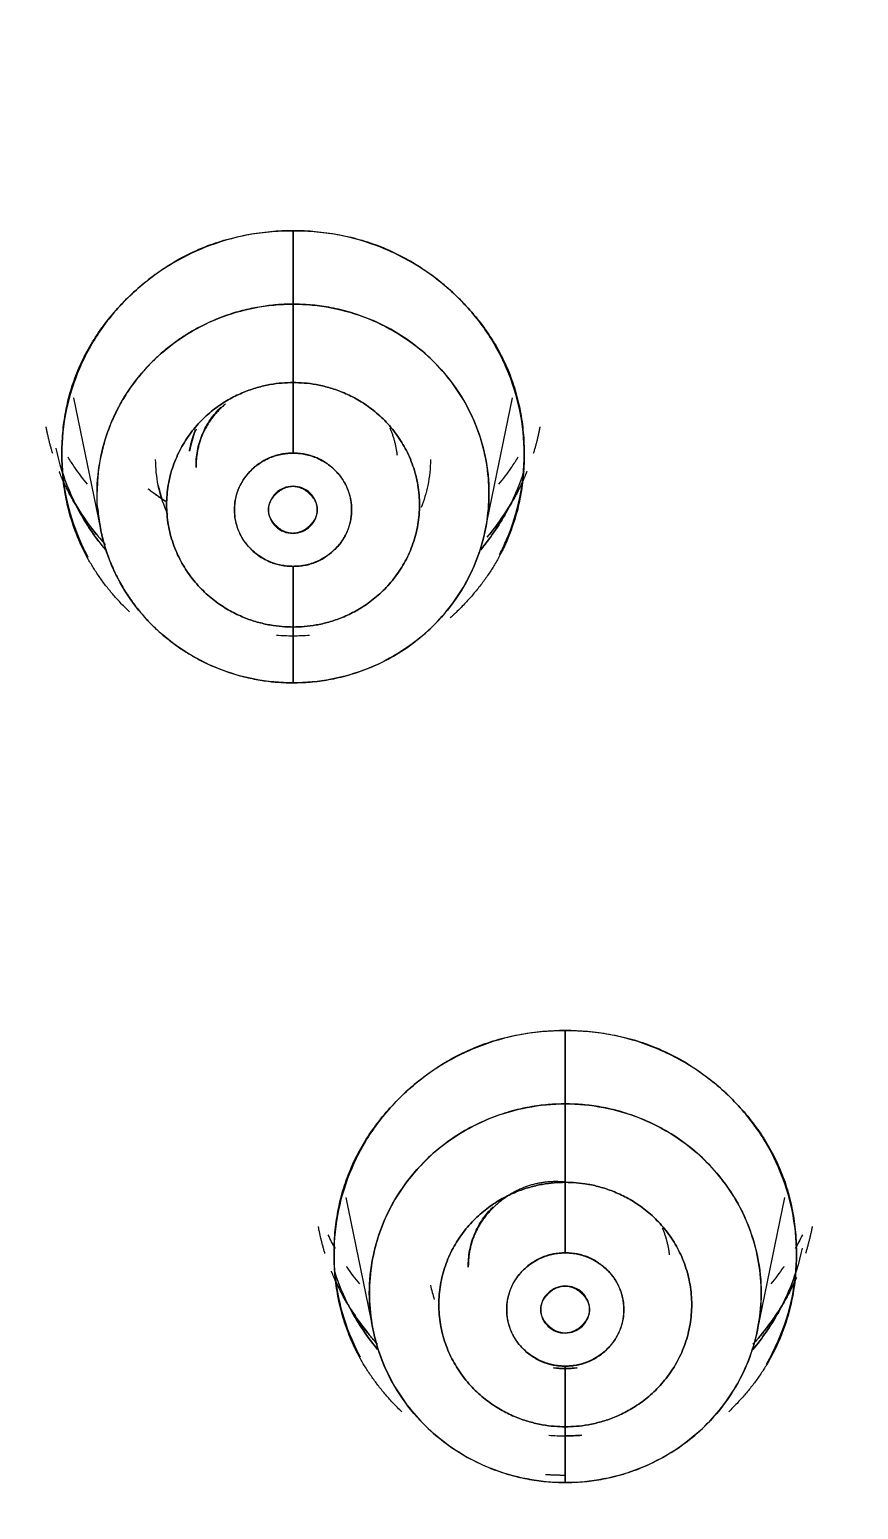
# Model space of a CAD drawing. Header units: inches. Extents: x 1105 to 1525, y -292 to 302.
# Drawn here: x 1259.78 to 1267.39, y 38.79 to 52.37 of the extents above; entities that cross this region are included whole.
import ezdxf

# ---------------------------------------------------------------- set-up
doc = ezdxf.new("R2010")
doc.units = ezdxf.units.IN
doc.header["$LTSCALE"] = 2.42
doc.header["$MEASUREMENT"] = 0
doc.header["$PDMODE"] = 3
doc.header["$PDSIZE"] = 0.3125
doc.layers.get('0').update_dxf_attribs({"linetype": 'CONTINUOUS'})
doc.layers.get('Defpoints').update_dxf_attribs({"linetype": 'CONTINUOUS'})
doc.layers.add('DIM', color=3, linetype='CONTINUOUS', lineweight=18)
doc.styles.get("Standard").update_dxf_attribs({"font": 'arial.ttf', "width": 0.8})
doc.dimstyles.new('ISO-25', dxfattribs={"dimtxt": 5, "dimasz": 2.5, "dimexe": 1.25, "dimexo": 0.625, "dimgap": 2, "dimtad": 1, "dimtih": 1, "dimtoh": 1, "dimdec": 1, "dimdsep": 46, "dimtxsty": 'Standard', "dimcen": 0, "dimclrd": 3, "dimclre": 3, "dimclrt": 4, "dimadec": 0, "dimazin": 0, "dimtfac": 1, "dimtdec": 1, "dimtmove": 0, "dimatfit": 3, "dimfxl": 1, "dimarcsym": 0})

# ---------------------------------------------------------------- blocks, each defined once
blk = doc.blocks.new('*D1')
at = {"layer": 'Defpoints', "color": 0, "transparency": 16777216}
for p in [(1211.201, 101.815), (1211.201, -172.578), (1309.638, -172.578)]:
    blk.add_point(p, dxfattribs=at)
at = {"layer": 'DIM', "color": 3, "lineweight": -2, "transparency": 16777216}
for p, q in [((1211.826, 101.815), (1310.888, 101.815)), ((1309.638, 96.815), (1309.638, -30.872)), ((1309.638, -167.578), (1309.638, -39.892)), ((1211.826, -172.578), (1310.888, -172.578))]:
    blk.add_line(p, q, dxfattribs=at)
at = {"layer": 'DIM', "color": 3, "transparency": 16777216}
for points in [[(1308.805, 96.815), (1310.472, 96.815), (1309.638, 101.815)], [(1308.805, -167.578), (1310.472, -167.578), (1309.638, -172.578)]]:
    blk.add_solid(points, dxfattribs=at)
at = {"layer": 'DIM', "color": 4, "transparency": 16777216, "insert": (1309.638, -35.382), "char_height": 5, "attachment_point": 5}
blk.add_mtext('274.4', dxfattribs=at)
blk = doc.blocks.new('*D3')
at = {"layer": 'Defpoints', "color": 0, "transparency": 16777216}
for p in [(1279.036, 140.16), (1143.365, 34.026), (1279.036, 34.019)]:
    blk.add_point(p, dxfattribs=at)
at = {"layer": 'DIM', "color": 3, "lineweight": -2, "transparency": 16777216}
for p, q in [((1143.365, 34.651), (1143.365, 141.41)), ((1279.036, 34.644), (1279.036, 141.41)), ((1148.365, 140.16), (1202.64, 140.16)), ((1274.036, 140.16), (1219.761, 140.16))]:
    blk.add_line(p, q, dxfattribs=at)
at = {"layer": 'DIM', "color": 3, "transparency": 16777216}
for points in [[(1148.365, 140.993), (1148.365, 139.326), (1143.365, 140.16)], [(1274.036, 140.993), (1274.036, 139.326), (1279.036, 140.16)]]:
    blk.add_solid(points, dxfattribs=at)
at = {"layer": 'DIM', "color": 4, "transparency": 16777216, "insert": (1211.201, 140.16), "char_height": 5, "attachment_point": 5}
blk.add_mtext('135.7', dxfattribs=at)

msp = doc.modelspace()

# ---------------------------------------------------------------- linework, layer by layer
at = {"linetype": 'Continuous', "lineweight": 18, "extrusion": (0, 1, 0)}
for p, q in [((1260.184, 48.996), (1260.436, 47.776)), ((1263.965, 47.776), (1264.217, 48.996)), ((1262.684, 41.655), (1262.936, 40.435)), ((1266.465, 40.435), (1266.717, 41.655))]:
    msp.add_line(p, q, dxfattribs=at)
at = {"linetype": 'Continuous', "lineweight": 18}
for points, degree, knots in [([(1278.773, 32.316), (1278.773, 34.452), (1278.555, 38.724), (1277.581, 45.07), (1275.967, 51.293), (1273.729, 57.334), (1270.89, 63.134), (1267.475, 68.637), (1263.519, 73.79), (1259.058, 78.543), (1254.137, 82.852), (1248.802, 86.674), (1243.105, 89.972), (1237.101, 92.715), (1230.847, 94.877), (1224.405, 96.435), (1217.834, 97.377), (1213.412, 97.587), (1211.201, 97.587)], 3, [0, 0, 0, 0, 0.0625, 0.125, 0.1875, 0.25, 0.3125, 0.375, 0.4375, 0.5, 0.5625, 0.625, 0.6875, 0.75, 0.8125, 0.875, 0.9375, 1, 1, 1, 1]), ([(1211.201, 97.587), (1213.412, 97.587), (1217.834, 97.376), (1226.594, 96.122), (1237.226, 93.007), (1247.024, 87.949), (1254.135, 82.851), (1259.059, 78.544), (1263.517, 73.789), (1267.476, 68.637), (1270.888, 63.133), (1273.73, 57.334), (1275.594, 52.3), (1276.773, 48.182), (1277.744, 44.012), (1278.555, 38.724), (1278.773, 34.452), (1278.773, 32.316)], 3, [0, 0, 0, 0, 0.0625, 0.125, 0.25, 0.375, 0.4375, 0.5, 0.5625, 0.625, 0.6875, 0.75, 0.8125, 0.84375, 0.875, 0.9375, 1, 1, 1, 1]), ([(1195.817, 93.394), (1202.015, 94.846), (1208.388, 95.111), (1213.318, 95.316), (1218.223, 94.804), (1224.622, 94.135), (1230.757, 92.275), (1238.11, 90.045), (1244.729, 86.221), (1251.525, 82.295), (1257.155, 76.908), (1262.782, 71.525), (1266.914, 64.997), (1271.044, 58.472), (1273.44, 51.181), (1275.835, 43.891), (1276.356, 36.257), (1276.877, 28.632), (1275.497, 21.105), (1274.115, 13.574), (1270.908, 6.579), (1268.052, 0.347), (1263.883, -5.15), (1257.961, -12.96), (1249.886, -18.696), (1244.869, -22.26), (1239.241, -24.844)], 2, [0, 0, 0, 0.125, 0.125, 0.1875, 0.1875, 0.25, 0.25, 0.3125, 0.3125, 0.375, 0.375, 0.4375, 0.4375, 0.5, 0.5, 0.5625, 0.5625, 0.625, 0.625, 0.6875, 0.6875, 0.75, 0.75, 0.875, 0.875, 1, 1, 1]), ([(1239.241, -24.844), (1239.945, -24.521), (1241.272, -23.883), (1243.174, -22.889), (1245.001, -21.861), (1246.885, -20.721), (1248.901, -19.401), (1251.067, -17.862), (1253.381, -16.063), (1255.852, -13.947), (1258.478, -11.445), (1261.219, -8.502), (1263.993, -5.097), (1266.701, -1.233), (1269.256, 3.091), (1271.566, 7.863), (1273.516, 12.997), (1275.013, 18.357), (1276.016, 23.822), (1276.519, 29.339), (1276.519, 34.879), (1276.016, 40.4), (1275.013, 45.856), (1273.519, 51.206), (1271.546, 56.409), (1269.108, 61.424), (1266.224, 66.213), (1262.916, 70.741), (1259.21, 74.971), (1255.137, 78.868), (1250.725, 82.407), (1245.994, 85.568), (1241.004, 88.308), (1235.91, 90.561), (1230.9, 92.3), (1226.102, 93.564), (1221.565, 94.42), (1217.342, 94.931), (1213.501, 95.163), (1210.069, 95.186), (1207.014, 95.06), (1204.285, 94.831), (1201.84, 94.532), (1199.657, 94.187), (1197.676, 93.811), (1196.425, 93.537), (1195.817, 93.394)], 3, [0, 0, 0, 0, 0.012202, 0.023189, 0.033858, 0.045296, 0.057999, 0.071972, 0.087381, 0.104481, 0.123651, 0.145097, 0.168608, 0.193819, 0.220656, 0.249232, 0.279085, 0.309194, 0.339088, 0.368937, 0.398843, 0.428755, 0.458652, 0.488547, 0.518447, 0.548347, 0.57824, 0.608136, 0.638049, 0.667943, 0.697772, 0.727718, 0.757896, 0.787508, 0.81533, 0.841142, 0.865293, 0.887639, 0.907732, 0.925508, 0.941345, 0.955585, 0.96839, 0.979913, 0.990205, 1, 1, 1, 1]), ([(1275.847, 28.397), (1275.855, 28.506), (1276.042, 31.393), (1276.001, 37.08), (1274.791, 45.363), (1272.449, 53.418), (1269.02, 61.1), (1264.562, 68.273), (1259.157, 74.81), (1252.9, 80.594), (1245.902, 85.522), (1238.289, 89.508), (1230.196, 92.479), (1221.759, 94.387), (1213.124, 95.194), (1204.448, 94.882), (1198.741, 93.93), (1195.937, 93.274)], 3, [0, 0, 0, 0, 0.002813, 0.073998, 0.145197, 0.216398, 0.287593, 0.358788, 0.429985, 0.501178, 0.572361, 0.643545, 0.714738, 0.785869, 0.857235, 0.928659, 1, 1, 1, 1]), ([(1195.887, 93.19), (1196.492, 93.332), (1197.738, 93.605), (1199.71, 93.979), (1201.883, 94.322), (1204.316, 94.62), (1207.033, 94.848), (1210.074, 94.973), (1213.49, 94.95), (1217.314, 94.719), (1221.518, 94.21), (1226.034, 93.358), (1230.81, 92.1), (1235.796, 90.369), (1240.867, 88.127), (1245.834, 85.4), (1250.543, 82.252), (1254.935, 78.73), (1258.989, 74.851), (1262.678, 70.64), (1265.971, 66.134), (1268.842, 61.366), (1271.269, 56.374), (1273.233, 51.195), (1274.72, 45.87), (1275.718, 40.438), (1276.219, 34.943), (1276.219, 29.429), (1275.719, 23.937), (1274.72, 18.497), (1273.23, 13.162), (1271.289, 8.051), (1268.99, 3.302), (1266.446, -1.003), (1263.75, -4.849), (1260.989, -8.238), (1258.26, -11.168), (1255.647, -13.658), (1253.187, -15.765), (1250.884, -17.555), (1248.728, -19.088), (1246.721, -20.401), (1244.846, -21.536), (1243.027, -22.56), (1241.133, -23.549), (1239.813, -24.184), (1239.113, -24.505)], 3, [0, 0, 0, 0, 0.009795, 0.020087, 0.03161, 0.044415, 0.058655, 0.074492, 0.092268, 0.112361, 0.134707, 0.158858, 0.18467, 0.212492, 0.242104, 0.272282, 0.302228, 0.332057, 0.361951, 0.391864, 0.42176, 0.451653, 0.481553, 0.511453, 0.541348, 0.571245, 0.601157, 0.631063, 0.660912, 0.690806, 0.720915, 0.750768, 0.779344, 0.806181, 0.831392, 0.854903, 0.876349, 0.895519, 0.912619, 0.928028, 0.942001, 0.954704, 0.966142, 0.976811, 0.987798, 1, 1, 1, 1]), ([(1238.926, -24.204), (1244.594, -21.601), (1249.636, -17.993), (1253.679, -15.099), (1257.214, -11.632), (1261.748, -7.184), (1265.281, -1.952), (1269.377, 4.114), (1271.926, 10.932), (1274.313, 17.314), (1275.221, 24.04), (1276.204, 31.32), (1275.41, 38.624), (1274.478, 47.195), (1271.171, 55.203), (1268.094, 62.655), (1263.166, 69.11), (1259.017, 74.545), (1253.753, 79.002), (1248.176, 83.723), (1241.629, 87.101), (1235.346, 90.344), (1228.485, 92.185), (1218.496, 94.865), (1208.135, 94.39), (1201.98, 94.108), (1195.989, 92.705)], 2, [0, 0, 0, 0.125, 0.125, 0.1875, 0.1875, 0.25, 0.25, 0.3125, 0.3125, 0.375, 0.375, 0.4375, 0.4375, 0.5, 0.5, 0.5625, 0.5625, 0.625, 0.625, 0.6875, 0.6875, 0.75, 0.75, 0.875, 0.875, 1, 1, 1]), ([(1195.989, 92.705), (1196.681, 92.867), (1198.001, 93.154), (1199.941, 93.514), (1201.848, 93.812), (1203.864, 94.068), (1206.081, 94.278), (1208.538, 94.424), (1211.258, 94.481), (1214.287, 94.415), (1217.665, 94.179), (1221.39, 93.718), (1225.413, 92.977), (1229.663, 91.91), (1234.077, 90.476), (1238.587, 88.642), (1243.083, 86.403), (1247.409, 83.81), (1251.422, 80.959), (1255.075, 77.927), (1258.424, 74.708), (1261.577, 71.202), (1264.604, 67.271), (1267.483, 62.819), (1270.107, 57.845), (1272.33, 52.456), (1274.036, 46.829), (1275.168, 41.173), (1275.735, 35.705), (1275.811, 30.574), (1275.491, 25.797), (1274.836, 21.258), (1273.845, 16.787), (1272.478, 12.274), (1270.697, 7.727), (1268.522, 3.274), (1266.041, -0.911), (1263.375, -4.71), (1260.618, -8.09), (1257.835, -11.072), (1255.092, -13.667), (1252.471, -15.879), (1250.029, -17.736), (1247.779, -19.294), (1245.71, -20.607), (1243.81, -21.721), (1242.074, -22.664), (1240.467, -23.48), (1239.433, -23.971), (1238.926, -24.204)], 3, [0, 0, 0, 0, 0.011269, 0.021419, 0.031278, 0.041852, 0.053605, 0.066538, 0.08081, 0.096678, 0.114498, 0.1344, 0.156117, 0.179301, 0.203861, 0.229789, 0.256714, 0.283873, 0.310306, 0.335514, 0.360061, 0.38505, 0.41157, 0.440282, 0.471001, 0.502948, 0.535235, 0.566974, 0.597228, 0.625207, 0.651, 0.675617, 0.700265, 0.725877, 0.752635, 0.779868, 0.806498, 0.831609, 0.855023, 0.876985, 0.897373, 0.915773, 0.93207, 0.946569, 0.959582, 0.971263, 0.981756, 0.991115, 1, 1, 1, 1]), ([(1239.103, -24.51), (1240.897, -23.686), (1242.653, -22.782), (1245.218, -21.313), (1246.061, -20.804), (1247.723, -19.75), (1248.541, -19.205), (1250.955, -17.515), (1252.51, -16.317), (1255.501, -13.789), (1256.937, -12.458), (1258.991, -10.371), (1259.66, -9.661), (1260.962, -8.21), (1261.596, -7.471), (1263.443, -5.211), (1264.604, -3.65), (1266.771, -0.431), (1267.778, 1.226), (1269.631, 4.623), (1270.477, 6.362), (1272, 9.909), (1272.678, 11.716), (1273.858, 15.382), (1274.361, 17.242), (1275.188, 20.997), (1275.513, 22.893), (1275.863, 25.753), (1275.958, 26.708), (1276.101, 28.623), (1276.15, 29.582), (1276.228, 32.461), (1276.188, 34.382), (1275.928, 38.214), (1275.707, 40.123), (1275.239, 42.967), (1275.061, 43.912), (1274.66, 45.792), (1274.437, 46.728), (1273.702, 49.519), (1273.124, 51.357), (1271.795, 54.976), (1271.044, 56.756), (1269.794, 59.37), (1269.357, 60.232), (1268.442, 61.937), (1267.964, 62.778), (1266.472, 65.271), (1265.398, 66.889), (1263.1, 70.022), (1261.877, 71.538), (1259.939, 73.726), (1259.276, 74.441), (1257.915, 75.841), (1257.219, 76.525), (1255.081, 78.532), (1253.592, 79.807), (1250.5, 82.22), (1248.896, 83.358), (1245.588, 85.486), (1243.884, 86.478), (1240.389, 88.304), (1238.598, 89.14), (1236.772, 89.895)], 3, [0, 0, 0, 0, 0.040001, 0.040001, 0.060001, 0.060001, 0.080002, 0.080002, 0.120002, 0.120002, 0.160003, 0.160003, 0.180004, 0.180004, 0.200004, 0.200004, 0.240005, 0.240005, 0.280006, 0.280006, 0.320006, 0.320006, 0.360007, 0.360007, 0.400008, 0.400008, 0.440009, 0.440009, 0.460009, 0.460009, 0.48001, 0.48001, 0.52001, 0.52001, 0.560011, 0.560011, 0.580012, 0.580012, 0.600012, 0.600012, 0.640013, 0.640013, 0.680014, 0.680014, 0.700014, 0.700014, 0.720014, 0.720014, 0.760015, 0.760015, 0.800016, 0.800016, 0.820016, 0.820016, 0.840017, 0.840017, 0.880018, 0.880018, 0.920018, 0.920018, 0.960019, 0.960019, 1, 1, 1, 1]), ([(1279.021, 33.871), (1279.03, 34.922), (1278.994, 37.092), (1278.773, 40.228), (1278.438, 43.121), (1278.058, 45.55), (1277.684, 47.519), (1277.333, 49.144), (1277.019, 50.457), (1276.715, 51.638), (1276.406, 52.757), (1276.046, 53.978), (1275.605, 55.37), (1275.043, 57.009), (1274.375, 58.79), (1273.606, 60.673), (1272.764, 62.572), (1271.874, 64.422), (1271.034, 66.041), (1270.342, 67.301), (1269.786, 68.27), (1269.179, 69.294), (1268.305, 70.708), (1266.955, 72.75), (1265.276, 75.075), (1263.304, 77.559), (1261.097, 80.09), (1258.581, 82.692), (1256.743, 84.377), (1255.809, 85.185)], 3, [0, 0, 0, 0, 0.054319, 0.112384, 0.162617, 0.205019, 0.239598, 0.266361, 0.291066, 0.309394, 0.329382, 0.351027, 0.375108, 0.404798, 0.440428, 0.473203, 0.509769, 0.547587, 0.579093, 0.603799, 0.621729, 0.636559, 0.665207, 0.707267, 0.762711, 0.813051, 0.870864, 0.936115, 1, 1, 1, 1]), ([(1262.201, 50.529), (1262.062, 50.529), (1261.923, 50.516), (1261.65, 50.464), (1261.516, 50.425), (1261.26, 50.322), (1261.137, 50.258), (1260.905, 50.109), (1260.798, 50.024), (1260.601, 49.834), (1260.512, 49.73), (1260.358, 49.506), (1260.292, 49.387), (1260.186, 49.139), (1260.145, 49.01), (1260.091, 48.747), (1260.077, 48.613), (1260.077, 48.344), (1260.091, 48.21), (1260.145, 47.947), (1260.186, 47.818), (1260.263, 47.639), (1260.289, 47.585), (1260.317, 47.533)], 3, [0, 0, 0, 0, 0.095767, 0.095767, 0.191534, 0.191534, 0.287301, 0.287301, 0.383068, 0.383068, 0.478835, 0.478835, 0.574603, 0.574603, 0.67037, 0.67037, 0.766137, 0.766137, 0.861904, 0.861904, 0.957671, 0.957671, 1, 1, 1, 1]), ([(1260.699, 47.029), (1260.078, 47.628), (1260.077, 49.327), (1261.321, 50.529), (1262.201, 50.529)], 2, [0, 0, 0, 0.333319, 0.66666, 1, 1, 1]), ([(1264.097, 47.558), (1264.121, 47.602), (1264.142, 47.648), (1264.215, 47.818), (1264.256, 47.947), (1264.31, 48.21), (1264.324, 48.344), (1264.324, 48.613), (1264.31, 48.747), (1264.256, 49.01), (1264.215, 49.139), (1264.109, 49.387), (1264.043, 49.506), (1263.889, 49.73), (1263.8, 49.834), (1263.603, 50.024), (1263.496, 50.109), (1263.264, 50.258), (1263.141, 50.322), (1262.885, 50.425), (1262.751, 50.464), (1262.478, 50.516), (1262.339, 50.529), (1262.201, 50.529)], 3, [0, 0, 0, 0, 0.035912, 0.035912, 0.132321, 0.132321, 0.22873, 0.22873, 0.325139, 0.325139, 0.421547, 0.421547, 0.517956, 0.517956, 0.614365, 0.614365, 0.710774, 0.710774, 0.807182, 0.807182, 0.903591, 0.903591, 1, 1, 1, 1]), ([(1262.201, 50.529), (1263.079, 50.529), (1264.323, 49.329), (1264.324, 47.63), (1263.674, 47.002), (1263.645, 46.976)], 2, [0, 0, 0, 0.328407, 0.656814, 0.985222, 1, 1, 1]), ([(1262.201, 46.379), (1262.083, 46.379), (1261.965, 46.39), (1261.734, 46.434), (1261.621, 46.467), (1261.403, 46.554), (1261.299, 46.608), (1261.103, 46.735), (1261.011, 46.807), (1260.845, 46.968), (1260.77, 47.056), (1260.639, 47.246), (1260.583, 47.346), (1260.493, 47.557), (1260.459, 47.666), (1260.413, 47.889), (1260.401, 48.003), (1260.401, 48.23), (1260.413, 48.344), (1260.459, 48.567), (1260.493, 48.677), (1260.583, 48.887), (1260.639, 48.988), (1260.77, 49.177), (1260.845, 49.265), (1261.011, 49.426), (1261.103, 49.499), (1261.299, 49.625), (1261.403, 49.679), (1261.621, 49.766), (1261.734, 49.799), (1261.965, 49.844), (1262.083, 49.855), (1262.201, 49.855)], 3, [0, 0, 0, 0, 0.0625, 0.0625, 0.125, 0.125, 0.1875, 0.1875, 0.25, 0.25, 0.3125, 0.3125, 0.375, 0.375, 0.4375, 0.4375, 0.5, 0.5, 0.5625, 0.5625, 0.625, 0.625, 0.6875, 0.6875, 0.75, 0.75, 0.8125, 0.8125, 0.875, 0.875, 0.9375, 0.9375, 1, 1, 1, 1]), ([(1262.201, 49.855), (1262.318, 49.855), (1262.436, 49.844), (1262.667, 49.799), (1262.78, 49.766), (1262.998, 49.679), (1263.102, 49.625), (1263.298, 49.499), (1263.39, 49.426), (1263.556, 49.265), (1263.631, 49.177), (1263.762, 48.988), (1263.818, 48.887), (1263.908, 48.677), (1263.942, 48.567), (1263.988, 48.344), (1264, 48.23), (1264, 48.003), (1263.988, 47.889), (1263.942, 47.666), (1263.908, 47.557), (1263.818, 47.346), (1263.762, 47.246), (1263.631, 47.056), (1263.556, 46.968), (1263.39, 46.807), (1263.298, 46.735), (1263.102, 46.608), (1262.998, 46.554), (1262.78, 46.467), (1262.667, 46.434), (1262.436, 46.39), (1262.318, 46.379), (1262.201, 46.379)], 3, [0, 0, 0, 0, 0.0625, 0.0625, 0.125, 0.125, 0.1875, 0.1875, 0.25, 0.25, 0.3125, 0.3125, 0.375, 0.375, 0.4375, 0.4375, 0.5, 0.5, 0.5625, 0.5625, 0.625, 0.625, 0.6875, 0.6875, 0.75, 0.75, 0.8125, 0.8125, 0.875, 0.875, 0.9375, 0.9375, 1, 1, 1, 1]), ([(1262.201, 48.487), (1262.201, 48.533), (1262.201, 48.612), (1262.201, 48.709), (1262.201, 48.809), (1262.201, 48.927), (1262.201, 49.032), (1262.201, 49.107), (1262.201, 49.135)], 3, [0, 0, 0, 0, 0.19402, 0.353607, 0.496192, 0.65417, 0.877865, 1, 1, 1, 1]), ([(1262.201, 49.135), (1262.201, 49.107), (1262.201, 49.032), (1262.201, 48.927), (1262.201, 48.809), (1262.201, 48.709), (1262.201, 48.612), (1262.201, 48.533), (1262.201, 48.487)], 3, [0, 0, 0, 0, 0.122135, 0.34583, 0.503808, 0.646393, 0.80598, 1, 1, 1, 1]), ([(1261.31, 48.355), (1261.309, 48.407), (1261.313, 48.459), (1261.332, 48.56), (1261.347, 48.61), (1261.387, 48.707), (1261.412, 48.753), (1261.47, 48.837), (1261.503, 48.875), (1261.539, 48.91)], 3, [0, 0, 0, 0, 0.253229, 0.253229, 0.506457, 0.506457, 0.759686, 0.759686, 1, 1, 1, 1]), ([(1261.31, 48.708), (1261.287, 48.653), (1261.269, 48.595), (1261.255, 48.526), (1261.253, 48.515), (1261.251, 48.504)], 3, [0, 0, 0, 0, 0.844683, 0.844683, 1, 1, 1, 1]), ([(1260.412, 47.683), (1260.393, 47.708), (1260.374, 47.734), (1260.275, 47.877), (1260.206, 48.002), (1260.095, 48.26), (1260.053, 48.395), (1260.025, 48.532)], 3, [0, 0, 0, 0, 0.10144, 0.10144, 0.551283, 0.551283, 1, 1, 1, 1]), ([(1260.313, 48.202), (1260.272, 48.252), (1260.233, 48.303), (1260.175, 48.387), (1260.155, 48.418), (1260.135, 48.45)], 3, [0, 0, 0, 0, 0.635125, 0.635125, 1, 1, 1, 1]), ([(1261.05, 47.929), (1261.044, 47.94), (1261.04, 47.951), (1261.003, 48.036), (1260.979, 48.113), (1260.947, 48.269), (1260.939, 48.349), (1260.939, 48.429)], 3, [0, 0, 0, 0, 0.070091, 0.070091, 0.535046, 0.535046, 1, 1, 1, 1]), ([(1263.462, 48.429), (1263.462, 48.349), (1263.454, 48.269), (1263.424, 48.122), (1263.403, 48.053), (1263.377, 47.987)], 3, [0, 0, 0, 0, 0.529732, 0.529732, 1, 1, 1, 1]), ([(1264.266, 48.45), (1264.246, 48.418), (1264.226, 48.387), (1264.168, 48.303), (1264.129, 48.252), (1264.088, 48.202)], 3, [0, 0, 0, 0, 0.364874, 0.364874, 1, 1, 1, 1]), ([(1260.41, 47.725), (1260.201, 47.973), (1260.062, 48.297), (1260.053, 48.32)], 2, [0, 0, 0, 0.929408, 1, 1, 1]), ([(1260.078, 48.325), (1260.099, 48.26), (1260.123, 48.195), (1260.206, 48.002), (1260.275, 47.877), (1260.394, 47.706), (1260.434, 47.653), (1260.477, 47.601)], 3, [0, 0, 0, 0, 0.250287, 0.250287, 0.760296, 0.760296, 1, 1, 1, 1]), ([(1263.924, 47.601), (1263.967, 47.653), (1264.007, 47.706), (1264.126, 47.877), (1264.195, 48.002), (1264.278, 48.195), (1264.302, 48.26), (1264.323, 48.325)], 3, [0, 0, 0, 0, 0.239705, 0.239705, 0.749713, 0.749713, 1, 1, 1, 1]), ([(1264.348, 48.32), (1264.339, 48.297), (1264.199, 47.969), (1263.984, 47.717)], 2, [0, 0, 0, 0.069293, 1, 1, 1]), ([(1260.118, 48.172), (1260.167, 48.074), (1260.222, 47.98), (1260.343, 47.805), (1260.408, 47.724), (1260.477, 47.648)], 3, [0, 0, 0, 0, 0.516715, 0.516715, 1, 1, 1, 1]), ([(1260.872, 48.159), (1260.918, 48.123), (1260.966, 48.09), (1261.02, 48.055), (1261.025, 48.051), (1261.031, 48.048)], 3, [0, 0, 0, 0, 0.90209, 0.90209, 1, 1, 1, 1]), ([(1262.423, 47.967), (1262.423, 47.996), (1262.418, 48.024), (1262.395, 48.076), (1262.379, 48.1), (1262.338, 48.14), (1262.313, 48.156), (1262.259, 48.178), (1262.23, 48.183), (1262.171, 48.183), (1262.142, 48.177), (1262.088, 48.156), (1262.063, 48.14), (1262.021, 48.099), (1262.004, 48.076), (1261.981, 48.023), (1261.975, 47.995), (1261.975, 47.967)], 3, [0, 0, 0, 0, 0.125, 0.125, 0.25, 0.25, 0.375, 0.375, 0.5, 0.5, 0.625, 0.625, 0.75, 0.75, 0.875, 0.875, 1, 1, 1, 1]), ([(1261.975, 47.967), (1261.976, 48.044), (1262.114, 48.182), (1262.199, 48.183), (1262.28, 48.184), (1262.353, 48.113), (1262.422, 48.046), (1262.423, 47.967)], 2, [0, 0, 0, 0.25, 0.5, 0.5, 0.75, 0.75, 1, 1, 1]), ([(1264.282, 48.21), (1264.272, 48.183), (1264.261, 48.157), (1264.195, 48.002), (1264.126, 47.877), (1264.007, 47.706), (1263.967, 47.653), (1263.924, 47.601)], 3, [0, 0, 0, 0, 0.119892, 0.119892, 0.718605, 0.718605, 1, 1, 1, 1]), ([(1263.984, 47.717), (1264.031, 47.772), (1264.075, 47.83), (1264.178, 47.978), (1264.232, 48.071), (1264.28, 48.167)], 3, [0, 0, 0, 0, 0.401432, 0.401432, 1, 1, 1, 1]), ([(1261.975, 47.967), (1261.975, 47.938), (1261.981, 47.91), (1262.004, 47.857), (1262.021, 47.833), (1262.063, 47.793), (1262.088, 47.777), (1262.142, 47.756), (1262.171, 47.751), (1262.23, 47.751), (1262.259, 47.757), (1262.313, 47.779), (1262.338, 47.796), (1262.379, 47.836), (1262.395, 47.86), (1262.418, 47.911), (1262.423, 47.939), (1262.423, 47.967)], 3, [0, 0, 0, 0, 0.125, 0.125, 0.25, 0.25, 0.375, 0.375, 0.5, 0.5, 0.625, 0.625, 0.75, 0.75, 0.875, 0.875, 1, 1, 1, 1]), ([(1262.423, 47.967), (1262.422, 47.89), (1262.284, 47.752), (1262.199, 47.751), (1262.118, 47.75), (1262.045, 47.821), (1261.976, 47.888), (1261.975, 47.967)], 2, [0, 0, 0, 0.25, 0.5, 0.5, 0.75, 0.75, 1, 1, 1]), ([(1262.201, 46.891), (1262.201, 46.914), (1262.201, 46.984), (1262.201, 47.097), (1262.201, 47.197), (1262.201, 47.275), (1262.201, 47.328), (1262.201, 47.401), (1262.201, 47.448)], 3, [0, 0, 0, 0, 0.122135, 0.34583, 0.503808, 0.646393, 0.80598, 1, 1, 1, 1]), ([(1262.201, 47.448), (1262.201, 47.401), (1262.201, 47.328), (1262.201, 47.275), (1262.201, 47.197), (1262.201, 47.097), (1262.201, 46.984), (1262.201, 46.914), (1262.201, 46.891)], 3, [0, 0, 0, 0, 0.19402, 0.353607, 0.496192, 0.65417, 0.877865, 1, 1, 1, 1]), ([(1262.201, 46.81), (1262.201, 46.811), (1262.201, 46.811), (1262.201, 46.817), (1262.201, 46.82), (1262.201, 46.818), (1262.201, 46.815), (1262.201, 46.808)], 3, [0, 0, 0, 0, 0.051806, 0.051806, 0.525903, 0.525903, 1, 1, 1, 1]), ([(1264.701, 43.188), (1264.562, 43.188), (1264.423, 43.175), (1264.15, 43.123), (1264.016, 43.084), (1263.76, 42.981), (1263.637, 42.917), (1263.405, 42.768), (1263.298, 42.683), (1263.101, 42.493), (1263.012, 42.389), (1262.858, 42.165), (1262.792, 42.046), (1262.686, 41.798), (1262.645, 41.669), (1262.591, 41.406), (1262.577, 41.272), (1262.577, 41.003), (1262.591, 40.869), (1262.645, 40.606), (1262.686, 40.477), (1262.763, 40.298), (1262.789, 40.244), (1262.817, 40.192)], 3, [0, 0, 0, 0, 0.095767, 0.095767, 0.191534, 0.191534, 0.287301, 0.287301, 0.383068, 0.383068, 0.478835, 0.478835, 0.574603, 0.574603, 0.67037, 0.67037, 0.766137, 0.766137, 0.861904, 0.861904, 0.957671, 0.957671, 1, 1, 1, 1]), ([(1263.199, 39.688), (1262.578, 40.287), (1262.577, 41.986), (1263.821, 43.188), (1264.701, 43.188)], 2, [0, 0, 0, 0.333319, 0.66666, 1, 1, 1]), ([(1266.547, 40.125), (1266.59, 40.198), (1266.628, 40.275), (1266.715, 40.477), (1266.756, 40.606), (1266.81, 40.869), (1266.824, 41.003), (1266.824, 41.272), (1266.81, 41.406), (1266.756, 41.669), (1266.715, 41.798), (1266.609, 42.046), (1266.543, 42.165), (1266.389, 42.389), (1266.3, 42.493), (1266.103, 42.683), (1265.996, 42.768), (1265.764, 42.917), (1265.641, 42.981), (1265.385, 43.084), (1265.251, 43.123), (1264.978, 43.175), (1264.839, 43.188), (1264.701, 43.188)], 3, [0, 0, 0, 0, 0.059333, 0.059333, 0.153399, 0.153399, 0.247466, 0.247466, 0.341533, 0.341533, 0.4356, 0.4356, 0.529666, 0.529666, 0.623733, 0.623733, 0.7178, 0.7178, 0.811867, 0.811867, 0.905933, 0.905933, 1, 1, 1, 1]), ([(1264.701, 39.038), (1264.583, 39.038), (1264.465, 39.049), (1264.234, 39.093), (1264.121, 39.126), (1263.903, 39.213), (1263.799, 39.267), (1263.603, 39.394), (1263.511, 39.466), (1263.345, 39.627), (1263.27, 39.715), (1263.139, 39.905), (1263.083, 40.005), (1262.993, 40.216), (1262.959, 40.325), (1262.913, 40.548), (1262.901, 40.662), (1262.901, 40.889), (1262.913, 41.003), (1262.959, 41.226), (1262.993, 41.336), (1263.083, 41.546), (1263.139, 41.647), (1263.27, 41.836), (1263.345, 41.924), (1263.511, 42.085), (1263.603, 42.158), (1263.799, 42.284), (1263.903, 42.338), (1264.121, 42.425), (1264.234, 42.458), (1264.465, 42.503), (1264.583, 42.514), (1264.701, 42.514)], 3, [0, 0, 0, 0, 0.0625, 0.0625, 0.125, 0.125, 0.1875, 0.1875, 0.25, 0.25, 0.3125, 0.3125, 0.375, 0.375, 0.4375, 0.4375, 0.5, 0.5, 0.5625, 0.5625, 0.625, 0.625, 0.6875, 0.6875, 0.75, 0.75, 0.8125, 0.8125, 0.875, 0.875, 0.9375, 0.9375, 1, 1, 1, 1]), ([(1264.701, 42.514), (1264.818, 42.514), (1264.936, 42.503), (1265.167, 42.458), (1265.28, 42.425), (1265.498, 42.338), (1265.602, 42.284), (1265.798, 42.158), (1265.89, 42.085), (1266.056, 41.924), (1266.131, 41.836), (1266.262, 41.647), (1266.318, 41.546), (1266.408, 41.336), (1266.442, 41.226), (1266.488, 41.003), (1266.5, 40.889), (1266.5, 40.662), (1266.488, 40.548), (1266.442, 40.325), (1266.408, 40.216), (1266.318, 40.005), (1266.262, 39.905), (1266.131, 39.715), (1266.056, 39.627), (1265.89, 39.466), (1265.798, 39.394), (1265.602, 39.267), (1265.498, 39.213), (1265.28, 39.126), (1265.167, 39.093), (1264.936, 39.049), (1264.818, 39.038), (1264.701, 39.038)], 3, [0, 0, 0, 0, 0.0625, 0.0625, 0.125, 0.125, 0.1875, 0.1875, 0.25, 0.25, 0.3125, 0.3125, 0.375, 0.375, 0.4375, 0.4375, 0.5, 0.5, 0.5625, 0.5625, 0.625, 0.625, 0.6875, 0.6875, 0.75, 0.75, 0.8125, 0.8125, 0.875, 0.875, 0.9375, 0.9375, 1, 1, 1, 1]), ([(1264.705, 41.796), (1264.362, 41.829), (1264.099, 41.614), (1263.81, 41.378), (1263.81, 41.014)], 2, [0, 0, 0, 0.498967, 0.498967, 1, 1, 1]), ([(1264.701, 41.794), (1264.701, 41.766), (1264.701, 41.691), (1264.701, 41.586), (1264.701, 41.468), (1264.701, 41.368), (1264.701, 41.271), (1264.701, 41.192), (1264.701, 41.146)], 3, [0, 0, 0, 0, 0.122135, 0.34583, 0.503808, 0.646393, 0.80598, 1, 1, 1, 1]), ([(1264.701, 41.146), (1264.701, 41.192), (1264.701, 41.271), (1264.701, 41.368), (1264.701, 41.468), (1264.701, 41.586), (1264.701, 41.691), (1264.701, 41.766), (1264.701, 41.794)], 3, [0, 0, 0, 0, 0.19402, 0.353607, 0.496192, 0.65417, 0.877865, 1, 1, 1, 1]), ([(1263.81, 41.014), (1263.809, 41.066), (1263.813, 41.118), (1263.832, 41.219), (1263.847, 41.269), (1263.887, 41.366), (1263.912, 41.412), (1263.97, 41.496), (1264.003, 41.534), (1264.039, 41.569)], 3, [0, 0, 0, 0, 0.253229, 0.253229, 0.506457, 0.506457, 0.759686, 0.759686, 1, 1, 1, 1]), ([(1266.876, 41.191), (1266.848, 41.054), (1266.806, 40.919), (1266.695, 40.661), (1266.626, 40.536), (1266.507, 40.365), (1266.467, 40.312), (1266.424, 40.26)], 3, [0, 0, 0, 0, 0.404255, 0.404255, 0.809524, 0.809524, 1, 1, 1, 1]), ([(1262.813, 40.861), (1262.772, 40.911), (1262.733, 40.962), (1262.695, 41.018), (1262.693, 41.02), (1262.692, 41.022)], 3, [0, 0, 0, 0, 0.961053, 0.961053, 1, 1, 1, 1]), ([(1266.709, 41.022), (1266.708, 41.02), (1266.706, 41.018), (1266.668, 40.962), (1266.629, 40.911), (1266.588, 40.861)], 3, [0, 0, 0, 0, 0.038946, 0.038946, 1, 1, 1, 1]), ([(1262.977, 40.307), (1262.721, 40.585), (1262.562, 40.956), (1262.553, 40.979)], 2, [0, 0, 0, 0.938432, 1, 1, 1]), ([(1262.578, 40.986), (1262.599, 40.919), (1262.623, 40.854), (1262.706, 40.661), (1262.775, 40.536), (1262.894, 40.365), (1262.934, 40.312), (1262.977, 40.26)], 3, [0, 0, 0, 0, 0.251528, 0.251528, 0.760693, 0.760693, 1, 1, 1, 1]), ([(1262.578, 40.919), (1262.634, 40.79), (1262.704, 40.665), (1262.843, 40.464), (1262.908, 40.383), (1262.977, 40.307)], 3, [0, 0, 0, 0, 0.580703, 0.580703, 1, 1, 1, 1]), ([(1266.424, 40.26), (1266.467, 40.312), (1266.507, 40.365), (1266.626, 40.536), (1266.695, 40.661), (1266.778, 40.854), (1266.802, 40.919), (1266.823, 40.984)], 3, [0, 0, 0, 0, 0.239705, 0.239705, 0.749713, 0.749713, 1, 1, 1, 1]), ([(1266.424, 40.307), (1266.493, 40.383), (1266.558, 40.464), (1266.697, 40.665), (1266.767, 40.79), (1266.823, 40.919)], 3, [0, 0, 0, 0, 0.419296, 0.419296, 1, 1, 1, 1]), ([(1262.977, 40.26), (1262.934, 40.312), (1262.894, 40.365), (1262.775, 40.536), (1262.706, 40.661), (1262.64, 40.816), (1262.629, 40.842), (1262.619, 40.869)], 3, [0, 0, 0, 0, 0.281395, 0.281395, 0.880108, 0.880108, 1, 1, 1, 1]), ([(1264.923, 40.626), (1264.923, 40.655), (1264.918, 40.683), (1264.895, 40.735), (1264.879, 40.759), (1264.838, 40.799), (1264.813, 40.815), (1264.759, 40.837), (1264.73, 40.842), (1264.671, 40.842), (1264.642, 40.836), (1264.588, 40.815), (1264.563, 40.798), (1264.521, 40.758), (1264.504, 40.735), (1264.481, 40.682), (1264.475, 40.654), (1264.475, 40.626)], 3, [0, 0, 0, 0, 0.125, 0.125, 0.25, 0.25, 0.375, 0.375, 0.5, 0.5, 0.625, 0.625, 0.75, 0.75, 0.875, 0.875, 1, 1, 1, 1]), ([(1264.475, 40.626), (1264.476, 40.703), (1264.614, 40.841), (1264.699, 40.842), (1264.78, 40.843), (1264.853, 40.772), (1264.922, 40.705), (1264.923, 40.626)], 2, [0, 0, 0, 0.25, 0.5, 0.5, 0.75, 0.75, 1, 1, 1]), ([(1264.475, 40.626), (1264.475, 40.597), (1264.481, 40.569), (1264.504, 40.516), (1264.521, 40.492), (1264.563, 40.452), (1264.588, 40.436), (1264.642, 40.415), (1264.671, 40.41), (1264.73, 40.41), (1264.759, 40.416), (1264.813, 40.438), (1264.838, 40.455), (1264.879, 40.495), (1264.895, 40.519), (1264.918, 40.57), (1264.923, 40.598), (1264.923, 40.626)], 3, [0, 0, 0, 0, 0.125, 0.125, 0.25, 0.25, 0.375, 0.375, 0.5, 0.5, 0.625, 0.625, 0.75, 0.75, 0.875, 0.875, 1, 1, 1, 1]), ([(1264.923, 40.626), (1264.922, 40.549), (1264.784, 40.411), (1264.699, 40.41), (1264.618, 40.409), (1264.545, 40.48), (1264.476, 40.547), (1264.475, 40.626)], 2, [0, 0, 0, 0.25, 0.5, 0.5, 0.75, 0.75, 1, 1, 1]), ([(1264.592, 40.091), (1264.628, 40.087), (1264.664, 40.085), (1264.737, 40.085), (1264.773, 40.087), (1264.809, 40.091)], 3, [0, 0, 0, 0, 0.499998, 0.499998, 1, 1, 1, 1]), ([(1264.809, 40.09), (1264.756, 40.085), (1264.645, 40.085), (1264.592, 40.09)], 2, [0, 0, 0, 0.498536, 1, 1, 1]), ([(1264.701, 40.107), (1264.701, 40.06), (1264.701, 39.987), (1264.701, 39.934), (1264.701, 39.856), (1264.701, 39.756), (1264.701, 39.643), (1264.701, 39.573), (1264.701, 39.55)], 3, [0, 0, 0, 0, 0.19402, 0.353607, 0.496192, 0.65417, 0.877865, 1, 1, 1, 1]), ([(1264.701, 39.55), (1264.701, 39.573), (1264.701, 39.643), (1264.701, 39.756), (1264.701, 39.856), (1264.701, 39.934), (1264.701, 39.987), (1264.701, 40.06), (1264.701, 40.107)], 3, [0, 0, 0, 0, 0.122135, 0.34583, 0.503808, 0.646393, 0.80598, 1, 1, 1, 1]), ([(1264.701, 39.469), (1264.701, 39.47), (1264.701, 39.47), (1264.701, 39.476), (1264.701, 39.479), (1264.701, 39.477), (1264.701, 39.474), (1264.701, 39.467)], 3, [0, 0, 0, 0, 0.051806, 0.051806, 0.525903, 0.525903, 1, 1, 1, 1]), ([(1264.701, 39.467), (1264.701, 39.474), (1264.701, 39.477), (1264.701, 39.479), (1264.701, 39.476), (1264.701, 39.47), (1264.701, 39.47), (1264.701, 39.469)], 3, [0, 0, 0, 0, 0.474097, 0.474097, 0.948194, 0.948194, 1, 1, 1, 1])]:
    msp.add_open_spline(points, degree=degree, knots=knots, dxfattribs=at)
for points, degree in [([(1277.701, 32.107), (1277.701, 38.433), (1275.145, 50.843), (1270.132, 62.533), (1262.855, 73.054), (1253.592, 82.001), (1242.701, 89.031), (1230.599, 93.873), (1217.75, 96.342), (1211.201, 96.342)], 2), ([(1211.201, 96.342), (1213.377, 96.342), (1217.729, 96.135), (1224.195, 95.209), (1230.535, 93.675), (1236.69, 91.547), (1242.599, 88.848), (1248.205, 85.602), (1253.455, 81.841), (1258.299, 77.601), (1262.688, 72.923), (1266.582, 67.851), (1269.943, 62.436), (1272.737, 56.728), (1274.939, 50.784), (1276.528, 44.659), (1277.487, 38.414), (1277.701, 34.21), (1277.701, 32.107)], 3), ([(1262.201, 49.855), (1262.201, 50.08), (1262.201, 50.304), (1262.201, 50.529)], 3), ([(1262.201, 50.529), (1262.201, 50.304), (1262.201, 50.08), (1262.201, 49.855)], 3), ([(1262.201, 49.855), (1262.201, 49.653), (1262.201, 49.407), (1262.201, 49.135)], 3), ([(1262.201, 49.135), (1262.201, 49.407), (1262.201, 49.653), (1262.201, 49.855)], 3), ([(1261.579, 48.938), (1261.31, 48.707), (1261.31, 48.355)], 2), ([(1259.994, 48.483), (1259.956, 48.605), (1259.933, 48.73)], 2), ([(1261.249, 48.504), (1261.266, 48.608), (1261.305, 48.703)], 2), ([(1263.09, 48.718), (1263.141, 48.6), (1263.156, 48.468)], 2), ([(1264.468, 48.73), (1264.445, 48.605), (1264.407, 48.483)], 2), ([(1262.201, 48.487), (1261.978, 48.487), (1261.663, 48.183), (1261.662, 47.753), (1261.977, 47.448), (1262.201, 47.448)], 2), ([(1262.201, 47.448), (1262.423, 47.448), (1262.738, 47.751), (1262.739, 48.181), (1262.424, 48.487), (1262.201, 48.487)], 2), ([(1261.029, 48.044), (1260.948, 48.097), (1260.871, 48.158)], 2), ([(1260.963, 48.191), (1260.972, 48.148), (1260.983, 48.107), (1260.996, 48.066)], 3), ([(1262.201, 46.891), (1262.201, 46.668), (1262.201, 46.501), (1262.201, 46.379)], 3), ([(1262.201, 46.379), (1262.201, 46.501), (1262.201, 46.668), (1262.201, 46.891)], 3), ([(1262.201, 46.808), (1262.15, 46.808), (1262.1, 46.81), (1262.049, 46.813)], 3), ([(1262.352, 46.813), (1262.301, 46.81), (1262.251, 46.808), (1262.201, 46.808)], 3), ([(1264.701, 42.514), (1264.701, 42.739), (1264.701, 42.963), (1264.701, 43.188)], 3), ([(1264.701, 43.188), (1264.701, 42.963), (1264.701, 42.739), (1264.701, 42.514)], 3), ([(1264.701, 43.188), (1265.579, 43.188), (1266.823, 41.988), (1266.824, 40.289), (1266.202, 39.688)], 2), ([(1264.701, 42.514), (1264.701, 42.312), (1264.701, 42.066), (1264.701, 41.794)], 3), ([(1264.701, 41.794), (1264.701, 42.066), (1264.701, 42.312), (1264.701, 42.514)], 3), ([(1262.494, 41.142), (1262.456, 41.264), (1262.433, 41.389)], 2), ([(1262.589, 41.186), (1262.566, 41.227), (1262.544, 41.269), (1262.523, 41.311)], 3), ([(1265.59, 41.377), (1265.641, 41.259), (1265.656, 41.127)], 2), ([(1266.878, 41.311), (1266.857, 41.269), (1266.835, 41.227), (1266.812, 41.186)], 3), ([(1266.968, 41.389), (1266.945, 41.264), (1266.907, 41.142)], 2), ([(1264.701, 41.146), (1264.478, 41.146), (1264.163, 40.842), (1264.162, 40.412), (1264.477, 40.107), (1264.701, 40.107)], 2), ([(1264.701, 40.107), (1264.923, 40.107), (1265.238, 40.41), (1265.239, 40.84), (1264.924, 41.146), (1264.701, 41.146)], 2), ([(1266.823, 40.919), (1266.675, 40.58), (1266.424, 40.307)], 2), ([(1263.463, 40.849), (1263.472, 40.805), (1263.484, 40.762), (1263.498, 40.719)], 3), ([(1264.701, 39.55), (1264.701, 39.327), (1264.701, 39.16), (1264.701, 39.038)], 3), ([(1264.701, 39.038), (1264.701, 39.16), (1264.701, 39.327), (1264.701, 39.55)], 3), ([(1264.549, 39.472), (1264.6, 39.469), (1264.65, 39.467), (1264.701, 39.467)], 3), ([(1264.852, 39.472), (1264.801, 39.469), (1264.751, 39.467), (1264.701, 39.467)], 3), ([(1264.701, 39.467), (1264.751, 39.467), (1264.801, 39.469), (1264.852, 39.472)], 3), ([(1264.52, 39.113), (1264.61, 39.107), (1264.701, 39.107)], 2)]:
    msp.add_open_spline(points, degree=degree, dxfattribs=at)
for points, weights in [([(1262.201, 49.855), (1261.308, 49.855), (1260.414, 49.284), (1260.401, 48.136)], [1, 0.668479168854, 0.501817429933, 0.500014783239]), ([(1262.201, 46.379), (1265.799, 46.379), (1265.799, 49.855), (1262.201, 49.855)], [1, 0.333333333333, 0.333333333333, 1]), ([(1262.201, 49.135), (1259.878, 49.135), (1259.878, 46.891), (1262.201, 46.891)], [1, 0.333333333333, 0.333333333333, 1]), ([(1262.201, 46.891), (1259.878, 46.891), (1259.878, 49.135), (1262.201, 49.135)], [1, 0.333333333333, 0.333333333333, 1]), ([(1262.201, 46.891), (1264.523, 46.891), (1264.523, 49.135), (1262.201, 49.135)], [1, 0.333333333333, 0.333333333333, 1]), ([(1262.201, 49.135), (1264.523, 49.135), (1264.523, 46.891), (1262.201, 46.891)], [1, 0.333333333333, 0.333333333333, 1]), ([(1262.201, 47.448), (1261.125, 47.448), (1261.125, 48.487), (1262.201, 48.487)], [1, 0.333333333333, 0.333333333333, 1]), ([(1262.201, 48.487), (1263.276, 48.487), (1263.276, 47.448), (1262.201, 47.448)], [1, 0.333333333333, 0.333333333333, 1]), ([(1260.406, 47.988), (1260.49, 46.902), (1261.35, 46.379), (1262.201, 46.379)], [0.50069145716, 0.512626337713, 0.67906251866, 1]), ([(1264.701, 42.514), (1261.102, 42.514), (1261.102, 39.038), (1264.701, 39.038)], [1, 0.333333333333, 0.333333333333, 1]), ([(1264.701, 39.038), (1268.299, 39.038), (1268.299, 42.514), (1264.701, 42.514)], [1, 0.333333333333, 0.333333333333, 1]), ([(1264.701, 39.55), (1262.378, 39.55), (1262.378, 41.794), (1264.701, 41.794)], [1, 0.333333333333, 0.333333333333, 1]), ([(1264.701, 41.794), (1262.378, 41.794), (1262.378, 39.55), (1264.701, 39.55)], [1, 0.333333333333, 0.333333333333, 1]), ([(1264.701, 39.55), (1267.023, 39.55), (1267.023, 41.794), (1264.701, 41.794)], [1, 0.333333333333, 0.333333333333, 1]), ([(1264.701, 41.794), (1267.023, 41.794), (1267.023, 39.55), (1264.701, 39.55)], [1, 0.333333333333, 0.333333333333, 1]), ([(1264.701, 40.107), (1263.625, 40.107), (1263.625, 41.146), (1264.701, 41.146)], [1, 0.333333333333, 0.333333333333, 1]), ([(1264.701, 41.146), (1265.776, 41.146), (1265.776, 40.107), (1264.701, 40.107)], [1, 0.333333333333, 0.333333333333, 1])]:
    msp.add_rational_spline(points, weights, degree=3, dxfattribs=at)

# ---------------------------------------------------------------- dimensions: what is measured, and where the dimension line sits
at = {"layer": 'DIM'}
dim = msp.add_linear_dim(base=(1279.036, 140.16), p1=(1143.365, 34.026), p2=(1279.036, 34.019), dimstyle='ISO-25', override={"dimasz": 5, "dimtad": 0}, dxfattribs=at)
dim.commit()
dim.dimension.update_dxf_attribs({"geometry": '*D3', "text_midpoint": (1211.201, 140.16)})
dim = msp.add_linear_dim(base=(1309.638, -172.578), p1=(1211.201, 101.815), p2=(1211.201, -172.578), angle=90, dimstyle='ISO-25', override={"dimasz": 5, "dimtad": 0}, dxfattribs=at)
dim.commit()
dim.dimension.update_dxf_attribs({"geometry": '*D1', "text_midpoint": (1309.638, -35.382)})

doc.saveas('drawing.dxf')
